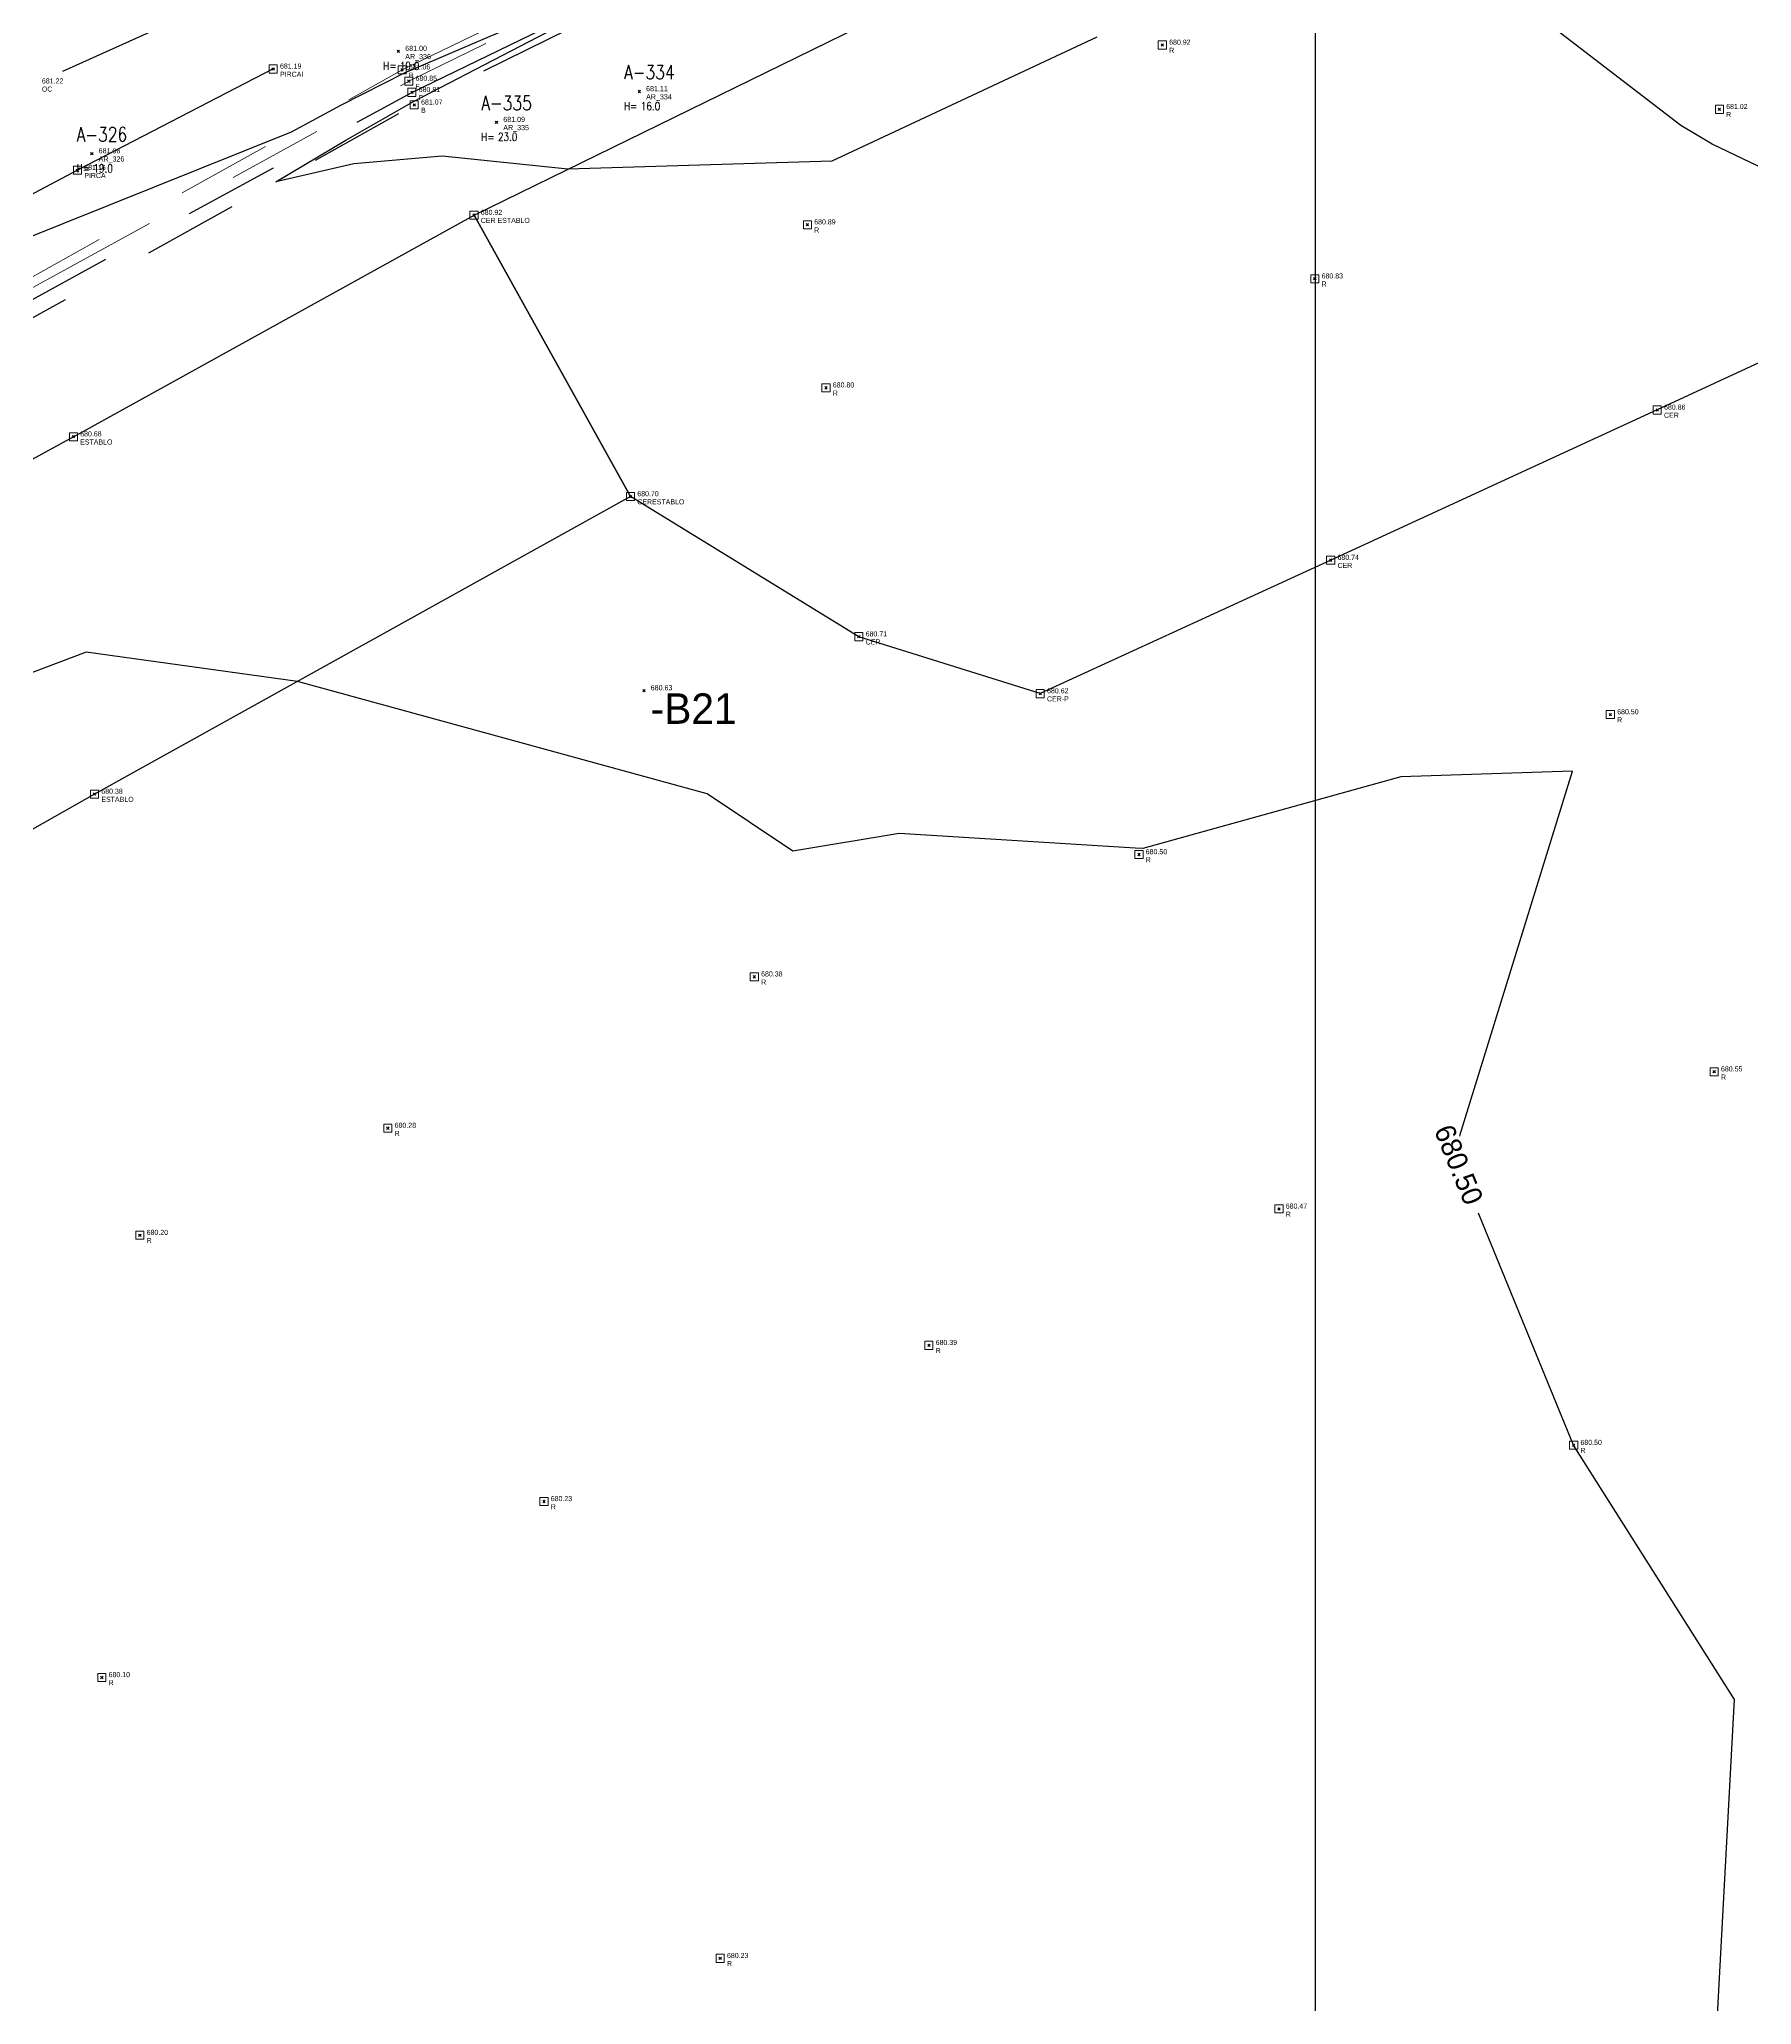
# Model space of a CAD drawing. Extents: x 350769 to 354978, y 6304672 to 6307963.
# Drawn here: x 352568.55 to 352610.75, y 6305909.87 to 6305958.3 of the extents above; entities that cross this region are included whole.
import ezdxf

# ---------------------------------------------------------------- set-up
doc = ezdxf.new("R2010")
doc.units = 0
doc.header["$PDMODE"] = 35
doc.header["$PDSIZE"] = 0.03
for name, pattern in [('4.0 - LO RECABARREN - DESNIVEL NUEVO$0$HIDDEN', [0.375, 0.25, -0.125]), ('CONTINUOS', [0]), ('DASHED', [19.05, 12.7, -6.35]), ('HIDDEN', [9.525, 6.35, -3.175]), ('PHANTOM', [23.5, 11.75, -2.35, 2.35, -2.35, 2.35, -2.35])]:
    doc.linetypes.add(name, pattern=pattern)
doc.layers.get('0').update_dxf_attribs({"linetype": 'CONTINUOUS'})
doc.layers.get('Defpoints').update_dxf_attribs({"linetype": 'CONTINUOUS'})
for name, color, linetype in [('02_Geo ext_Acotamiento', 7, 'CONTINUOUS'), ('02_Geo ext_Geometria', 2, 'CONTINUOUS'), ('1-ARBOL H1', 7, 'CONTINUOUS'), ('1-ARBOL H2', 1, 'CONTINUOUS'), ('1-ARBOL H3', 241, 'CONTINUOUS'), ('1-ARBOL NOMBRE', 3, 'CONTINUOUS'), ('1-ARBOL PTO', 7, 'CONTINUOUS'), ('1-CAMINO DE TIERRA', 252, 'HIDDEN'), ('1-CANAL', 150, 'PHANTOM'), ('1-CASA', 2, 'CONTINUOUS'), ('1-CERCO', 252, 'CERCO_LINE'), ('1-coordenadas', 8, 'CONTINUOUS'), ('1-PIRCA', 252, 'CONTINUOUS'), ('3-CANAL FDO', 141, 'PHANTOM'), ('C-TINN', 5, 'CONTINUOUS'), ('C-TOPO-MINR', 8, 'CONTINUOUS'), ('V-NODE-TEXT DIC 2012', 31, 'CONTINUOUS')]:
    doc.layers.add(name, color=color, linetype=linetype)
doc.layers.add('0_ASD_TOPOGRAFIA_ELEMENTOS', color=9, linetype='CONTINUOS', lineweight=5, true_color=0xbdbdbd)
doc.styles.add('ROMANS', font='romans.shx', dxfattribs={"width": 0.65})
doc.linetypes.add('CERCO_LINE', pattern='A,0.5,-0.2,[" X ",STANDARD,S=0.1,R=0,X=-0.1,Y=-0.05],-0.25', length=0.95)
doc.dimstyles.new('Principal', dxfattribs={"dimscale": 0, "dimtxt": 2, "dimasz": 2, "dimexe": 1, "dimexo": 1, "dimtad": 1, "dimrnd": 0.05, "dimzin": 1, "dimtxsty": 'ROMANS', "dimcen": 2.5, "dimclrt": 2, "dimaunit": 2, "dimadec": 0, "dimazin": 0, "dimtfac": 1, "dimtmove": 0, "dimatfit": 3, "dimfxl": 1, "dimfxlon": 1, "dimarcsym": 0})

# ---------------------------------------------------------------- blocks, each defined once
blk = doc.blocks.new('COORDENADAS')
at = {"layer": '1-coordenadas'}
blk.add_line((420, -900.625), (420, -0.625), dxfattribs=at)
blk = doc.blocks.new('*D990')
at = {"layer": '02_Geo ext_Geometria', "color": 0, "lineweight": -2, "transparency": 16777216}
blk.add_line((352576.022, 6306008.91), (352574.44, 6306014.447), dxfattribs=at)
at = {"layer": '02_Geo ext_Geometria', "color": 0, "transparency": 16777216}
blk.add_solid([(352574.6, 6306014.493), (352574.28, 6306014.401), (352574.165, 6306015.409)], dxfattribs=at)
at = {"layer": 'Defpoints', "color": 0, "transparency": 16777216}
for p in [(352574.165, 6306015.409), (352689.665, 6305611.165)]:
    blk.add_point(p, dxfattribs=at)
at = {"layer": '02_Geo ext_Geometria', "color": 2, "transparency": 16777216, "insert": (352576.282, 6306011.306), "char_height": 1, "attachment_point": 5, "rotation": 285.9455, "style": 'ROMANS'}
blk.add_mtext('R420,40', dxfattribs=at)
blk = doc.blocks.new('*D1163')
at = {"layer": '02_Geo ext_Acotamiento', "color": 0, "lineweight": -2, "transparency": 16777216}
blk.add_line((352570.503, 6306007.292), (352568.844, 6306012.806), dxfattribs=at)
at = {"layer": '02_Geo ext_Acotamiento', "color": 0, "transparency": 16777216}
blk.add_solid([(352569.004, 6306012.854), (352568.685, 6306012.758), (352568.556, 6306013.764)], dxfattribs=at)
at = {"layer": 'Defpoints', "color": 0, "transparency": 16777216}
for p in [(352568.556, 6306013.764), (352689.665, 6305611.165)]:
    blk.add_point(p, dxfattribs=at)
at = {"layer": '02_Geo ext_Acotamiento', "color": 2, "transparency": 16777216, "insert": (352570.729, 6306009.69), "char_height": 1, "attachment_point": 5, "rotation": 286.7422, "style": 'ROMANS'}
blk.add_mtext('R420,40', dxfattribs=at)
blk = doc.blocks.new('*D1236')
at = {"layer": '02_Geo ext_Acotamiento', "color": 0, "lineweight": -2, "transparency": 16777216}
blk.add_line((352474.045, 6305972.496), (352473.119, 6305978.179), dxfattribs=at)
at = {"layer": '02_Geo ext_Acotamiento', "color": 0, "transparency": 16777216}
blk.add_solid([(352473.283, 6305978.206), (352472.954, 6305978.153), (352472.958, 6305979.166)], dxfattribs=at)
at = {"layer": 'Defpoints', "color": 0, "transparency": 16777216}
for p in [(352472.958, 6305979.166), (352596.042, 6305224.025)]:
    blk.add_point(p, dxfattribs=at)
at = {"layer": '02_Geo ext_Acotamiento', "color": 2, "transparency": 16777216, "insert": (352474.582, 6305974.845), "char_height": 1, "attachment_point": 5, "rotation": 279.2575, "style": 'ROMANS'}
blk.add_mtext('R765,10', dxfattribs=at)
blk = doc.blocks.new('*D1284')
at = {"layer": '02_Geo ext_Acotamiento', "color": 0, "lineweight": -2, "transparency": 16777216}
blk.add_line((352572.304, 6306010.521), (352570.703, 6306016.052), dxfattribs=at)
at = {"layer": '02_Geo ext_Acotamiento', "color": 0, "transparency": 16777216}
blk.add_solid([(352570.863, 6306016.098), (352570.543, 6306016.005), (352570.425, 6306017.012)], dxfattribs=at)
at = {"layer": 'Defpoints', "color": 0, "transparency": 16777216}
for p in [(352570.425, 6306017.012), (352668.732, 6305677.436)]:
    blk.add_point(p, dxfattribs=at)
at = {"layer": '02_Geo ext_Acotamiento', "color": 2, "transparency": 16777216, "insert": (352572.556, 6306012.917), "char_height": 1, "attachment_point": 5, "rotation": 286.1456, "style": 'ROMANS'}
blk.add_mtext('R353,50', dxfattribs=at)
blk = doc.blocks.new('*D1285')
at = {"layer": '02_Geo ext_Acotamiento', "color": 0, "lineweight": -2, "transparency": 16777216}
blk.add_line((352571.708, 6306017.61), (352570.121, 6306023.145), dxfattribs=at)
at = {"layer": '02_Geo ext_Acotamiento', "color": 0, "transparency": 16777216}
blk.add_solid([(352570.282, 6306023.191), (352569.961, 6306023.099), (352569.846, 6306024.106)], dxfattribs=at)
at = {"layer": 'Defpoints', "color": 0, "transparency": 16777216}
for p in [(352569.846, 6306024.106), (352673.986, 6305660.762)]:
    blk.add_point(p, dxfattribs=at)
at = {"layer": '02_Geo ext_Acotamiento', "color": 2, "transparency": 16777216, "insert": (352571.966, 6306020.005), "char_height": 1, "attachment_point": 5, "rotation": 285.9932, "style": 'ROMANS'}
blk.add_mtext('R377,95', dxfattribs=at)
blk = doc.blocks.new('TOPOGRAFIA')
at = {"layer": '1-ARBOL H1', "color": 9, "lineweight": 0, "true_color": 0xbdbdbd}
for p in [(390577.402, 6302958.008), (390583.337, 6302957.016), (390579.818, 6302956.258), (390569.848, 6302955.484)]:
    blk.add_point(p, dxfattribs=at)
at = {"layer": '1-ARBOL PTO', "color": 9, "lineweight": 0, "true_color": 0xbdbdbd}
for p in [(390577.402, 6302958.008), (390583.337, 6302957.016), (390579.818, 6302956.258), (390569.848, 6302955.484)]:
    blk.add_point(p, dxfattribs=at)
at = {"layer": '1-CAMINO DE TIERRA', "color": 9, "true_color": 0xbdbdbd, "flags": 128}
blk.add_lwpolyline([(390414.503, 6302884.167), (390426.235, 6302888.284), (390435.455, 6302891.824), (390444.768, 6302895.243), (390456.273, 6302899.776), (390465.133, 6302903.239), (390475.06, 6302907.873), (390485.171, 6302912.687), (390495.221, 6302918.173), (390502.597, 6302922.104), (390512.934, 6302927.772), (390520.597, 6302932.004), (390530.432, 6302937.188), (390541.507, 6302943.044), (390549.796, 6302947.283), (390559.224, 6302952.057), (390568.45, 6302957.205), (390575.349, 6302960.324), (390588.64, 6302967), (390596.838, 6302971.102), (390608.345, 6302976.949)], dxfattribs=at)
at = {"layer": '1-CANAL', "color": 9, "lineweight": 0, "true_color": 0xbdbdbd, "flags": 128}
blk.add_lwpolyline([(390534.978, 6302934.255), (390545.279, 6302939.248), (390558.807, 6302946.563), (390566.318, 6302951.288), (390577.492, 6302957.55), (390589.154, 6302963.194), (390596.58, 6302967.406), (390606.031, 6302971.682)], dxfattribs=at)
at = {"layer": '1-CANAL', "color": 9, "true_color": 0xbdbdbd, "flags": 128}
blk.add_lwpolyline([(390410.425, 6302877.471), (390411.43, 6302878.668), (390417.383, 6302880.527), (390418.627, 6302880.78), (390429.948, 6302884.642), (390440.217, 6302888.095), (390449.414, 6302891.566), (390460.027, 6302895.068), (390470.05, 6302898.48), (390479.987, 6302903.192), (390490.293, 6302909.07), (390498.843, 6302913.912), (390509.936, 6302918.991), (390519.355, 6302923.819), (390527.617, 6302929.369), (390535.896, 6302933.049), (390543.608, 6302937.795), (390559.216, 6302945.658), (390566.769, 6302950.54), (390577.792, 6302956.685), (390589.197, 6302962.296), (390596.716, 6302966.701), (390606.382, 6302970.815)], dxfattribs=at)
at = {"layer": '1-CASA', "color": 9, "lineweight": 0, "true_color": 0xbdbdbd, "flags": 128}
for points in [[(390569.393, 6302948.508), (390579.264, 6302953.968)], [(390579.264, 6302953.968), (390583.12, 6302947.034)], [(390569.393, 6302948.508), (390560.134, 6302943.442)], [(390583.12, 6302947.034), (390569.914, 6302939.703)], [(390569.914, 6302939.703), (390560.31, 6302934.26)]]:
    blk.add_lwpolyline(points, dxfattribs=at)
at = {"layer": '1-CERCO', "color": 9, "lineweight": 0, "true_color": 0xbdbdbd, "flags": 128}
blk.add_lwpolyline([(390629.655, 6302894.677), (390626.235, 6302904.153), (390625.845, 6302905.116), (390623.812, 6302914.958), (390622.015, 6302923.148), (390619.52, 6302934.931), (390617.616, 6302943.74), (390615.737, 6302952.556), (390608.419, 6302949.168), (390600.373, 6302945.466), (390593.216, 6302942.178), (390588.747, 6302943.581), (390583.12, 6302947.034), (390579.264, 6302953.968), (390589.492, 6302958.972), (390597.517, 6302962.569), (390609.056, 6302968.491)], dxfattribs=at)
at = {"layer": '1-coordenadas', "color": 9, "linetype": '4.0 - LO RECABARREN - DESNIVEL NUEVO$0$HIDDEN', "lineweight": 0, "ltscale": 50, "true_color": 0xbdbdbd}
blk.add_line((390600, 6302300), (390600, 6303200), dxfattribs=at)
at = {"layer": '1-PIRCA', "color": 9, "lineweight": 0, "true_color": 0xbdbdbd, "flags": 128}
blk.add_lwpolyline([(390574.316, 6302957.571), (390569.494, 6302955.075), (390560.242, 6302950.177), (390550.91, 6302945.16), (390542.62, 6302940.784), (390532.931, 6302935.535)], dxfattribs=at)
at = {"layer": '3-CANAL FDO', "color": 9, "true_color": 0xbdbdbd, "flags": 128}
blk.add_lwpolyline([(390410.291, 6302874.382), (390410.045, 6302876.002), (390409.921, 6302876.491), (390410.015, 6302877.454), (390410.261, 6302877.634), (390411.408, 6302879.012), (390417.173, 6302880.892), (390418.341, 6302881.327), (390429.641, 6302885.121), (390440.068, 6302888.62), (390449.007, 6302892.011), (390459.544, 6302895.544), (390469.987, 6302898.925), (390479.581, 6302903.965), (390489.75, 6302909.574), (390498.99, 6302914.674), (390509.501, 6302919.669), (390519.234, 6302924.649), (390527.598, 6302929.651), (390535.204, 6302933.735), (390543.553, 6302938.076), (390559.196, 6302946.235), (390566.606, 6302950.922), (390577.734, 6302956.994), (390589.104, 6302962.508), (390596.762, 6302966.908), (390606.237, 6302970.98)], dxfattribs=at)
at = {"layer": '3-CANAL FDO', "color": 9, "lineweight": 0, "true_color": 0xbdbdbd, "flags": 128}
blk.add_lwpolyline([(390498.837, 6302914.947), (390509.344, 6302920.398), (390519.008, 6302924.877), (390527.469, 6302929.862), (390535.051, 6302934.038), (390545.348, 6302939.046), (390559.058, 6302946.301), (390566.444, 6302951.117), (390577.657, 6302957.27), (390588.886, 6302962.761), (390596.604, 6302967.198)], dxfattribs=at)
at = {"layer": 'C-TINN', "color": 9, "linetype": 'Continuous', "lineweight": 0, "true_color": 0xbdbdbd}
for points, elevation in [([(390596.125, 6302958.06), (390596.125, 6302958.26), (390596.325, 6302958.26), (390596.325, 6302958.06), (390596.125, 6302958.06)], 680.916), ([(390574.216, 6302957.471), (390574.216, 6302957.671), (390574.416, 6302957.671), (390574.416, 6302957.471), (390574.216, 6302957.471)], 681.191), ([(390577.392, 6302957.45), (390577.392, 6302957.65), (390577.592, 6302957.65), (390577.592, 6302957.45), (390577.392, 6302957.45)], 681.06), ([(390577.557, 6302957.17), (390577.557, 6302957.37), (390577.757, 6302957.37), (390577.757, 6302957.17), (390577.557, 6302957.17)], 680.849), ([(390577.634, 6302956.894), (390577.634, 6302957.094), (390577.834, 6302957.094), (390577.834, 6302956.894), (390577.634, 6302956.894)], 680.812), ([(390577.692, 6302956.585), (390577.692, 6302956.785), (390577.892, 6302956.785), (390577.892, 6302956.585), (390577.692, 6302956.585)], 681.068), ([(390609.85, 6302956.476), (390609.85, 6302956.676), (390610.05, 6302956.676), (390610.05, 6302956.476), (390609.85, 6302956.476)], 681.018), ([(390569.394, 6302954.975), (390569.394, 6302955.175), (390569.594, 6302955.175), (390569.594, 6302954.975), (390569.394, 6302954.975)], 681.163), ([(390579.164, 6302953.868), (390579.164, 6302954.068), (390579.364, 6302954.068), (390579.364, 6302953.868), (390579.164, 6302953.868)], 680.922), ([(390587.379, 6302953.632), (390587.379, 6302953.832), (390587.579, 6302953.832), (390587.579, 6302953.632), (390587.379, 6302953.632)], 680.886), ([(390599.881, 6302952.301), (390599.881, 6302952.501), (390600.081, 6302952.501), (390600.081, 6302952.301), (390599.881, 6302952.301)], 680.83), ([(390587.837, 6302949.614), (390587.837, 6302949.814), (390588.037, 6302949.814), (390588.037, 6302949.614), (390587.837, 6302949.614)], 680.799), ([(390608.319, 6302949.068), (390608.319, 6302949.268), (390608.519, 6302949.268), (390608.519, 6302949.068), (390608.319, 6302949.068)], 680.863), ([(390569.293, 6302948.408), (390569.293, 6302948.608), (390569.493, 6302948.608), (390569.493, 6302948.408), (390569.293, 6302948.408)], 680.685), ([(390583.02, 6302946.934), (390583.02, 6302947.134), (390583.22, 6302947.134), (390583.22, 6302946.934), (390583.02, 6302946.934)], 680.7), ([(390600.273, 6302945.366), (390600.273, 6302945.566), (390600.473, 6302945.566), (390600.473, 6302945.366), (390600.273, 6302945.366)], 680.743), ([(390588.647, 6302943.481), (390588.647, 6302943.681), (390588.847, 6302943.681), (390588.847, 6302943.481), (390588.647, 6302943.481)], 680.71), ([(390593.116, 6302942.078), (390593.116, 6302942.278), (390593.316, 6302942.278), (390593.316, 6302942.078), (390593.116, 6302942.078)], 680.62), ([(390607.164, 6302941.562), (390607.164, 6302941.762), (390607.364, 6302941.762), (390607.364, 6302941.562), (390607.164, 6302941.562)], 680.504), ([(390569.814, 6302939.603), (390569.814, 6302939.803), (390570.014, 6302939.803), (390570.014, 6302939.603), (390569.814, 6302939.603)], 680.378), ([(390595.548, 6302938.113), (390595.548, 6302938.313), (390595.748, 6302938.313), (390595.748, 6302938.113), (390595.548, 6302938.113)], 680.495), ([(390586.071, 6302935.101), (390586.071, 6302935.301), (390586.271, 6302935.301), (390586.271, 6302935.101), (390586.071, 6302935.101)], 680.377), ([(390609.722, 6302932.761), (390609.722, 6302932.961), (390609.922, 6302932.961), (390609.922, 6302932.761), (390609.722, 6302932.761)], 680.546), ([(390577.041, 6302931.371), (390577.041, 6302931.571), (390577.241, 6302931.571), (390577.241, 6302931.371), (390577.041, 6302931.371)], 680.275), ([(390598.998, 6302929.381), (390598.998, 6302929.581), (390599.198, 6302929.581), (390599.198, 6302929.381), (390598.998, 6302929.381)], 680.469), ([(390570.931, 6302928.732), (390570.931, 6302928.932), (390571.131, 6302928.932), (390571.131, 6302928.732), (390570.931, 6302928.732)], 680.203), ([(390590.372, 6302926.02), (390590.372, 6302926.22), (390590.572, 6302926.22), (390590.572, 6302926.02), (390590.372, 6302926.02)], 680.389), ([(390606.259, 6302923.558), (390606.259, 6302923.758), (390606.459, 6302923.758), (390606.459, 6302923.558), (390606.259, 6302923.558)], 680.5), ([(390580.888, 6302922.172), (390580.888, 6302922.372), (390581.088, 6302922.372), (390581.088, 6302922.172), (390580.888, 6302922.172)], 680.234), ([(390569.994, 6302917.835), (390569.994, 6302918.035), (390570.194, 6302918.035), (390570.194, 6302917.835), (390569.994, 6302917.835)], 680.104), ([(390585.23, 6302910.914), (390585.23, 6302911.114), (390585.43, 6302911.114), (390585.43, 6302910.914), (390585.23, 6302910.914)], 680.229)]:
    blk.add_lwpolyline(points, dxfattribs=dict(at, elevation=elevation))
for p in [(390596.225, 6302958.16, 680.916), (390574.316, 6302957.571, 681.191), (390577.492, 6302957.55, 681.06), (390577.657, 6302957.27, 680.849), (390577.734, 6302956.994, 680.812), (390577.792, 6302956.685, 681.068), (390609.95, 6302956.576, 681.018), (390569.494, 6302955.075, 681.163), (390579.264, 6302953.968, 680.922), (390587.479, 6302953.732, 680.886), (390599.981, 6302952.401, 680.83), (390587.937, 6302949.714, 680.799), (390608.419, 6302949.168, 680.863), (390569.393, 6302948.508, 680.685), (390583.12, 6302947.034, 680.7), (390600.373, 6302945.466, 680.743), (390588.747, 6302943.581, 680.71), (390593.216, 6302942.178, 680.62), (390607.264, 6302941.662, 680.504), (390569.914, 6302939.703, 680.378), (390595.648, 6302938.213, 680.495), (390586.171, 6302935.201, 680.377), (390609.822, 6302932.861, 680.546), (390577.141, 6302931.471, 680.275), (390599.098, 6302929.481, 680.469), (390571.031, 6302928.832, 680.203), (390590.472, 6302926.12, 680.389), (390606.359, 6302923.658, 680.5), (390580.988, 6302922.272, 680.234), (390570.094, 6302917.935, 680.104), (390585.33, 6302911.014, 680.229)]:
    blk.add_point(p, dxfattribs=at)
at = {"layer": 'C-TOPO-MINR', "color": 9, "linetype": 'Continuous', "lineweight": -3, "true_color": 0xbdbdbd}
for points, elevation in [([(390621.112, 6302960.993), (390621.508, 6302957.779), (390621.351, 6302955.836), (390620.723, 6302948.62), (390616.257, 6302953.032), (390615.665, 6302953.123), (390614.29, 6302953.561), (390609.772, 6302955.716), (390608.996, 6302956.176), (390604.058, 6302959.983)], 681), ([(390594.614, 6302958.354), (390588.081, 6302955.3), (390581.576, 6302955.099), (390578.478, 6302955.42), (390576.301, 6302955.233), (390574.385, 6302954.786), (390576.105, 6302955.816), (390577.777, 6302956.767), (390582.141, 6302959.032)], 681), ([(390581.803, 6302959.297), (390577.539, 6302957.47), (390575.992, 6302956.677), (390574.756, 6302956.016), (390568.006, 6302953.301), (390563.825, 6302952.074), (390559.669, 6302951.235), (390552.549, 6302948.677), (390551.944, 6302949.159), (390550.207, 6302950.382), (390550.941, 6302952.425), (390551.992, 6302955.476), (390547.417, 6302955.234), (390543.052, 6302955.453), (390538.814, 6302956.228), (390533.349, 6302955.868)], 681), ([(390609.904, 6302909.616), (390610.318, 6302917.389), (390606.359, 6302923.658), (390603.415, 6302930.842), (390606.331, 6302940.27), (390602.101, 6302940.129), (390595.743, 6302938.359), (390595.551, 6302938.372), (390589.737, 6302938.733), (390587.122, 6302938.296), (390585.009, 6302939.707), (390574.918, 6302942.481), (390569.707, 6302943.202), (390563.033, 6302940.677)], 680.5)]:
    blk.add_lwpolyline(points, dxfattribs=dict(at, elevation=elevation))
at = {"layer": 'V-NODE-TEXT DIC 2012', "color": 9, "lineweight": 0, "true_color": 0xbdbdbd}
for p in [(390577.402, 6302958.008), (390596.225, 6302958.16), (390574.316, 6302957.571), (390577.492, 6302957.55), (390577.657, 6302957.27), (390577.734, 6302956.994), (390583.337, 6302957.016), (390577.792, 6302956.685), (390609.95, 6302956.576), (390579.818, 6302956.258), (390569.848, 6302955.484), (390569.494, 6302955.075), (390579.264, 6302953.968), (390587.479, 6302953.732), (390599.981, 6302952.401), (390587.937, 6302949.714), (390608.419, 6302949.168), (390569.393, 6302948.508), (390583.12, 6302947.034), (390600.373, 6302945.466), (390588.747, 6302943.581), (390583.45, 6302942.252), (390593.216, 6302942.178), (390607.264, 6302941.662), (390569.914, 6302939.703), (390595.648, 6302938.213), (390586.171, 6302935.201), (390609.822, 6302932.861), (390577.141, 6302931.471), (390599.098, 6302929.481), (390571.031, 6302928.832), (390590.472, 6302926.12), (390606.359, 6302923.658), (390580.988, 6302922.272), (390570.094, 6302917.935), (390585.33, 6302911.014)]:
    blk.add_point(p, dxfattribs=at)
at = {"layer": '1-ARBOL H2', "color": 9, "lineweight": 0, "true_color": 0xbdbdbd, "style": 'ROMANS', "width": 0.8}
for p in [(390577.025, 6302957.546), (390582.96, 6302956.554), (390579.441, 6302955.796), (390569.471, 6302955.022)]:
    blk.add_text('H=', height=0.2, dxfattribs=at).set_placement(p)
at = {"layer": '1-ARBOL H3', "color": 9, "lineweight": 0, "true_color": 0xbdbdbd, "style": 'ROMANS', "width": 0.8}
for s, p in [('19.0', (390577.438, 6302957.546)), ('16.0', (390583.373, 6302956.554)), ('23.0', (390579.854, 6302955.796)), ('19.0', (390569.884, 6302955.022))]:
    blk.add_text(s, height=0.2, dxfattribs=at).set_placement(p)
at = {"layer": '1-ARBOL NOMBRE', "color": 9, "lineweight": 0, "true_color": 0xbdbdbd, "style": 'ROMANS', "width": 0.8}
for s, p in [('A-334', (390582.96, 6302957.316)), ('A-335', (390579.441, 6302956.558)), ('A-326', (390569.471, 6302955.784))]:
    blk.add_text(s, height=0.35, dxfattribs=at).set_placement(p)
at = {"layer": 'V-NODE-TEXT DIC 2012', "color": 9, "lineweight": 0, "true_color": 0xbdbdbd}
for s, height, p in [('AR_336', 0.127, (390577.569, 6302957.813)), ('681.00', 0.127, (390577.569, 6302958.015)), ('680.92', 0.125, (390596.392, 6302958.168)), ('R', 0.125, (390596.392, 6302957.968)), ('681.19', 0.125, (390574.483, 6302957.579)), ('PIRCAI', 0.125, (390574.483, 6302957.379)), ('681.06', 0.125, (390577.659, 6302957.558)), ('B', 0.125, (390577.659, 6302957.358)), ('680.85', 0.125, (390577.824, 6302957.278)), ('681.22', 0.125, (390568.617, 6302957.213)), ('OC', 0.125, (390568.617, 6302957.013)), ('F', 0.125, (390577.824, 6302957.078)), ('680.81', 0.125, (390577.901, 6302957.002)), ('F', 0.125, (390577.901, 6302956.802)), ('AR_334', 0.127, (390583.504, 6302956.821)), ('681.11', 0.127, (390583.504, 6302957.023)), ('681.07', 0.125, (390577.959, 6302956.693)), ('B', 0.125, (390577.959, 6302956.493)), ('681.02', 0.125, (390610.117, 6302956.584)), ('R', 0.125, (390610.117, 6302956.384)), ('AR_335', 0.127, (390579.985, 6302956.063)), ('681.09', 0.127, (390579.985, 6302956.265)), ('681.06', 0.127, (390570.015, 6302955.491)), ('681.16', 0.125, (390569.661, 6302955.083)), ('PIRCA', 0.125, (390569.661, 6302954.883)), ('AR_326', 0.127, (390570.015, 6302955.289)), ('680.92', 0.125, (390579.431, 6302953.976)), ('CER ESTABLO', 0.125, (390579.431, 6302953.776)), ('680.89', 0.125, (390587.646, 6302953.74)), ('R', 0.125, (390587.646, 6302953.54)), ('680.83', 0.125, (390600.148, 6302952.409)), ('R', 0.125, (390600.148, 6302952.209)), ('680.80', 0.125, (390588.104, 6302949.722)), ('R', 0.125, (390588.104, 6302949.522)), ('680.86', 0.125, (390608.586, 6302949.176)), ('CER', 0.125, (390608.586, 6302948.976)), ('680.68', 0.125, (390569.56, 6302948.516)), ('ESTABLO', 0.125, (390569.56, 6302948.316)), ('680.70', 0.125, (390583.287, 6302947.042)), ('CERESTABLO', 0.125, (390583.287, 6302946.842)), ('680.74', 0.125, (390600.54, 6302945.474)), ('CER', 0.125, (390600.54, 6302945.274)), ('680.71', 0.125, (390588.914, 6302943.589)), ('CER', 0.125, (390588.914, 6302943.389)), ('680.63', 0.127, (390583.617, 6302942.259)), ('-B21', 0.75, (390583.617, 6302941.434)), ('680.62', 0.125, (390593.383, 6302942.186)), ('CER-P', 0.125, (390593.383, 6302941.986)), ('680.50', 0.125, (390607.431, 6302941.67)), ('R', 0.125, (390607.431, 6302941.47)), ('680.38', 0.125, (390570.081, 6302939.711)), ('ESTABLO', 0.125, (390570.081, 6302939.511)), ('680.50', 0.125, (390595.815, 6302938.221)), ('R', 0.125, (390595.815, 6302938.021)), ('680.38', 0.125, (390586.338, 6302935.209)), ('R', 0.125, (390586.338, 6302935.009)), ('680.55', 0.125, (390609.989, 6302932.869)), ('R', 0.125, (390609.989, 6302932.669)), ('680.28', 0.125, (390577.308, 6302931.479)), ('R', 0.125, (390577.308, 6302931.279)), ('680.47', 0.125, (390599.265, 6302929.489)), ('R', 0.125, (390599.265, 6302929.289)), ('680.20', 0.125, (390571.198, 6302928.84)), ('R', 0.125, (390571.198, 6302928.64)), ('680.39', 0.125, (390590.639, 6302926.128)), ('R', 0.125, (390590.639, 6302925.928)), ('680.50', 0.125, (390606.526, 6302923.666)), ('R', 0.125, (390606.526, 6302923.466)), ('680.23', 0.125, (390581.155, 6302922.28)), ('R', 0.125, (390581.155, 6302922.08)), ('680.10', 0.125, (390570.261, 6302917.943)), ('R', 0.125, (390570.261, 6302917.743)), ('680.23', 0.125, (390585.497, 6302911.022)), ('R', 0.125, (390585.497, 6302910.822))]:
    blk.add_text(s, height=height, dxfattribs=at).set_placement(p)
at = {"layer": 'C-TOPO-MINR', "color": 9, "linetype": 'Continuous', "lineweight": 0, "true_color": 0xbdbdbd, "insert": (390603.527, 6302930.57, 680.5), "char_height": 0.5, "width": 2.50095, "attachment_point": 5, "rotation": 292.2813, "bg_fill": 3, "box_fill_scale": 1.0635, "bg_fill_color": 9, "bg_fill_true_color": 13158600, "bg_fill_transparency": 0}
blk.add_mtext('680.50', dxfattribs=at)

msp = doc.modelspace()

# ---------------------------------------------------------------- linework, layer by layer
at = {"layer": '1-CAMINO DE TIERRA', "flags": 128}
msp.add_lwpolyline([(352414.503, 6305884.167), (352426.235, 6305888.284), (352435.455, 6305891.824), (352444.768, 6305895.243), (352456.273, 6305899.776), (352465.133, 6305903.239), (352475.06, 6305907.873), (352485.171, 6305912.687), (352495.221, 6305918.173), (352502.597, 6305922.104), (352512.934, 6305927.772), (352520.597, 6305932.004), (352530.432, 6305937.188), (352541.507, 6305943.044), (352549.796, 6305947.283), (352559.224, 6305952.057), (352568.45, 6305957.205), (352575.349, 6305960.324), (352588.64, 6305967), (352596.838, 6305971.102), (352608.345, 6305976.949)], dxfattribs=at)
at = {"layer": '1-CASA', "flags": 128}
for points in [[(352569.393, 6305948.508), (352579.264, 6305953.968)], [(352579.264, 6305953.968), (352583.12, 6305947.034)], [(352569.393, 6305948.508), (352560.134, 6305943.442)], [(352583.12, 6305947.034), (352569.914, 6305939.703)], [(352569.914, 6305939.703), (352560.31, 6305934.26)]]:
    msp.add_lwpolyline(points, dxfattribs=at)
at = {"layer": '1-CERCO', "ltscale": 6, "flags": 128}
msp.add_lwpolyline([(352629.655, 6305894.677), (352626.235, 6305904.153), (352625.845, 6305905.116), (352623.812, 6305914.958), (352622.015, 6305923.148), (352619.52, 6305934.931), (352617.616, 6305943.74), (352615.737, 6305952.556), (352608.419, 6305949.168), (352600.373, 6305945.466), (352593.216, 6305942.178), (352588.747, 6305943.581), (352583.12, 6305947.034), (352579.264, 6305953.968), (352589.492, 6305958.972), (352597.517, 6305962.569), (352609.056, 6305968.491)], dxfattribs=at)
at = {"layer": '1-PIRCA', "flags": 128}
msp.add_lwpolyline([(352574.316, 6305957.571), (352569.494, 6305955.075), (352560.242, 6305950.177), (352550.91, 6305945.16), (352542.62, 6305940.784), (352532.931, 6305935.535)], dxfattribs=at)

# ---------------------------------------------------------------- block references
at = {"color": 252, "linetype": 'DASHED'}
msp.add_blockref('COORDENADAS', (352180, 6306200.625), dxfattribs=at)

# ---------------------------------------------------------------- dimensions: what is measured, and where the dimension line sits
at = {"layer": '02_Geo ext_Acotamiento'}
for center, mpoint, override, picture, middle in [((352673.986, 6305660.762), (352569.846, 6306024.106), {"dimscale": 0, "dimfxl": 0.22}, '*D1285', (352571.093, 6306019.755)), ((352668.732, 6305677.436), (352570.425, 6306017.012), {"dimscale": 0, "dimfxl": 0.22}, '*D1284', (352571.684, 6306012.664)), ((352689.665, 6305611.165), (352568.556, 6306013.764), {"dimscale": 0, "dimaunit": 0, "dimfxl": 0.22, "dimarcsym": 1}, '*D1163', (352569.86, 6306009.429)), ((352596.042, 6305224.025), (352472.958, 6305979.166), {"dimscale": 0, "dimaunit": 0, "dimfxl": 0.22, "dimarcsym": 1}, '*D1236', (352473.686, 6305974.698))]:
    dim = msp.add_radius_dim(center=center, mpoint=mpoint, dimstyle='Principal', override=override, dxfattribs=at)
    dim.commit()
    dim.dimension.update_dxf_attribs({"geometry": picture, "text_midpoint": middle, "dimtype": 164})
at = {"layer": '02_Geo ext_Geometria'}
dim = msp.add_radius_dim(center=(352689.665, 6305611.165), mpoint=(352574.165, 6306015.409), dimstyle='Principal', override={"dimscale": 0, "dimaunit": 0, "dimfxl": 0.22, "dimarcsym": 1}, dxfattribs=at)
dim.commit()
dim.dimension.update_dxf_attribs({"geometry": '*D990', "text_midpoint": (352575.409, 6306011.056), "dimtype": 164})

# ---------------------------------------------------------------- next in the draw order: block references
at = {"layer": '0_ASD_TOPOGRAFIA_ELEMENTOS', "color": 30, "true_color": 0xf26507}
msp.add_blockref('TOPOGRAFIA', (-38000, 3000), dxfattribs=at)

doc.saveas('drawing.dxf')
